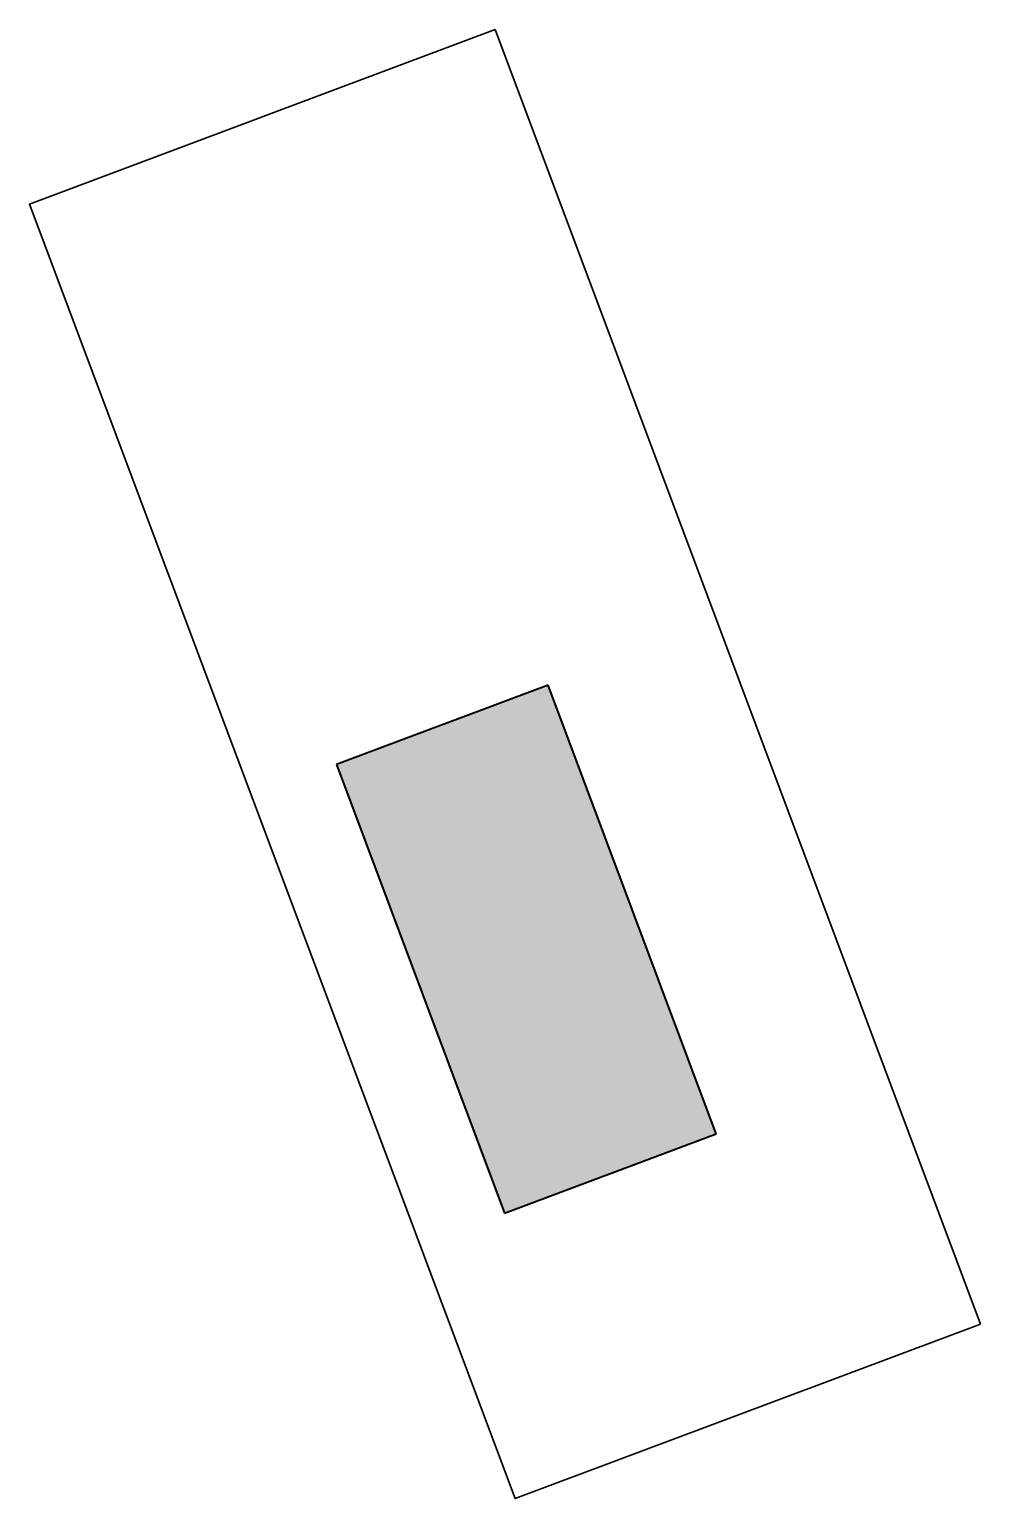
# Model space of a CAD drawing. Extents: x 9773 to 10230, y 10622 to 13580.
# Drawn here: x 9925.62 to 9936.15, y 11148.39 to 11164.65 of the extents above; entities that cross this region are included whole.
import ezdxf

# ---------------------------------------------------------------- set-up
doc = ezdxf.new("R2010")
doc.units = 0
doc.layers.add('Генплан-Перегоны$0$Генплан-Перегон', color=1, linetype='Continuous', lineweight=40)

msp = doc.modelspace()

# ---------------------------------------------------------------- hatches: boundary and pattern name
at = {"layer": 'Генплан-Перегоны$0$Генплан-Перегон', "lineweight": 30, "transparency": 33554610}
h = msp.add_hatch(color=5, dxfattribs=at)
h.dxf.hatch_style = 1
h.set_gradient(color1=(223, 129, 137), color2=(255, 240, 240), tint=1, name='HEMISPHERICAL')
h.paths.add_polyline_path([(9933.224, 11152.429), (9931.364, 11157.391), (9929.023, 11156.514), (9930.883, 11151.551)])

# ---------------------------------------------------------------- linework, layer by layer
at = {"layer": 'Генплан-Перегоны$0$Генплан-Перегон', "color": 5, "lineweight": 30}
msp.add_line((9936.15, 11150.322), (9930.778, 11164.649), dxfattribs=at)
at = {"layer": 'Генплан-Перегоны$0$Генплан-Перегон', "color": 5, "lineweight": 40}
for p, q in [((9931.364, 11157.391), (9929.023, 11156.514)), ((9933.224, 11152.429), (9931.364, 11157.391)), ((9929.023, 11156.514), (9930.883, 11151.551)), ((9930.883, 11151.551), (9933.224, 11152.429))]:
    msp.add_line(p, q, dxfattribs=at)
at = {"layer": 'Генплан-Перегоны$0$Генплан-Перегон', "color": 5, "lineweight": 30}
msp.add_lwpolyline([(9930.778, 11164.649), (9925.624, 11162.715), (9931, 11148.391), (9936.15, 11150.322)], dxfattribs=at)

doc.saveas('drawing.dxf')
